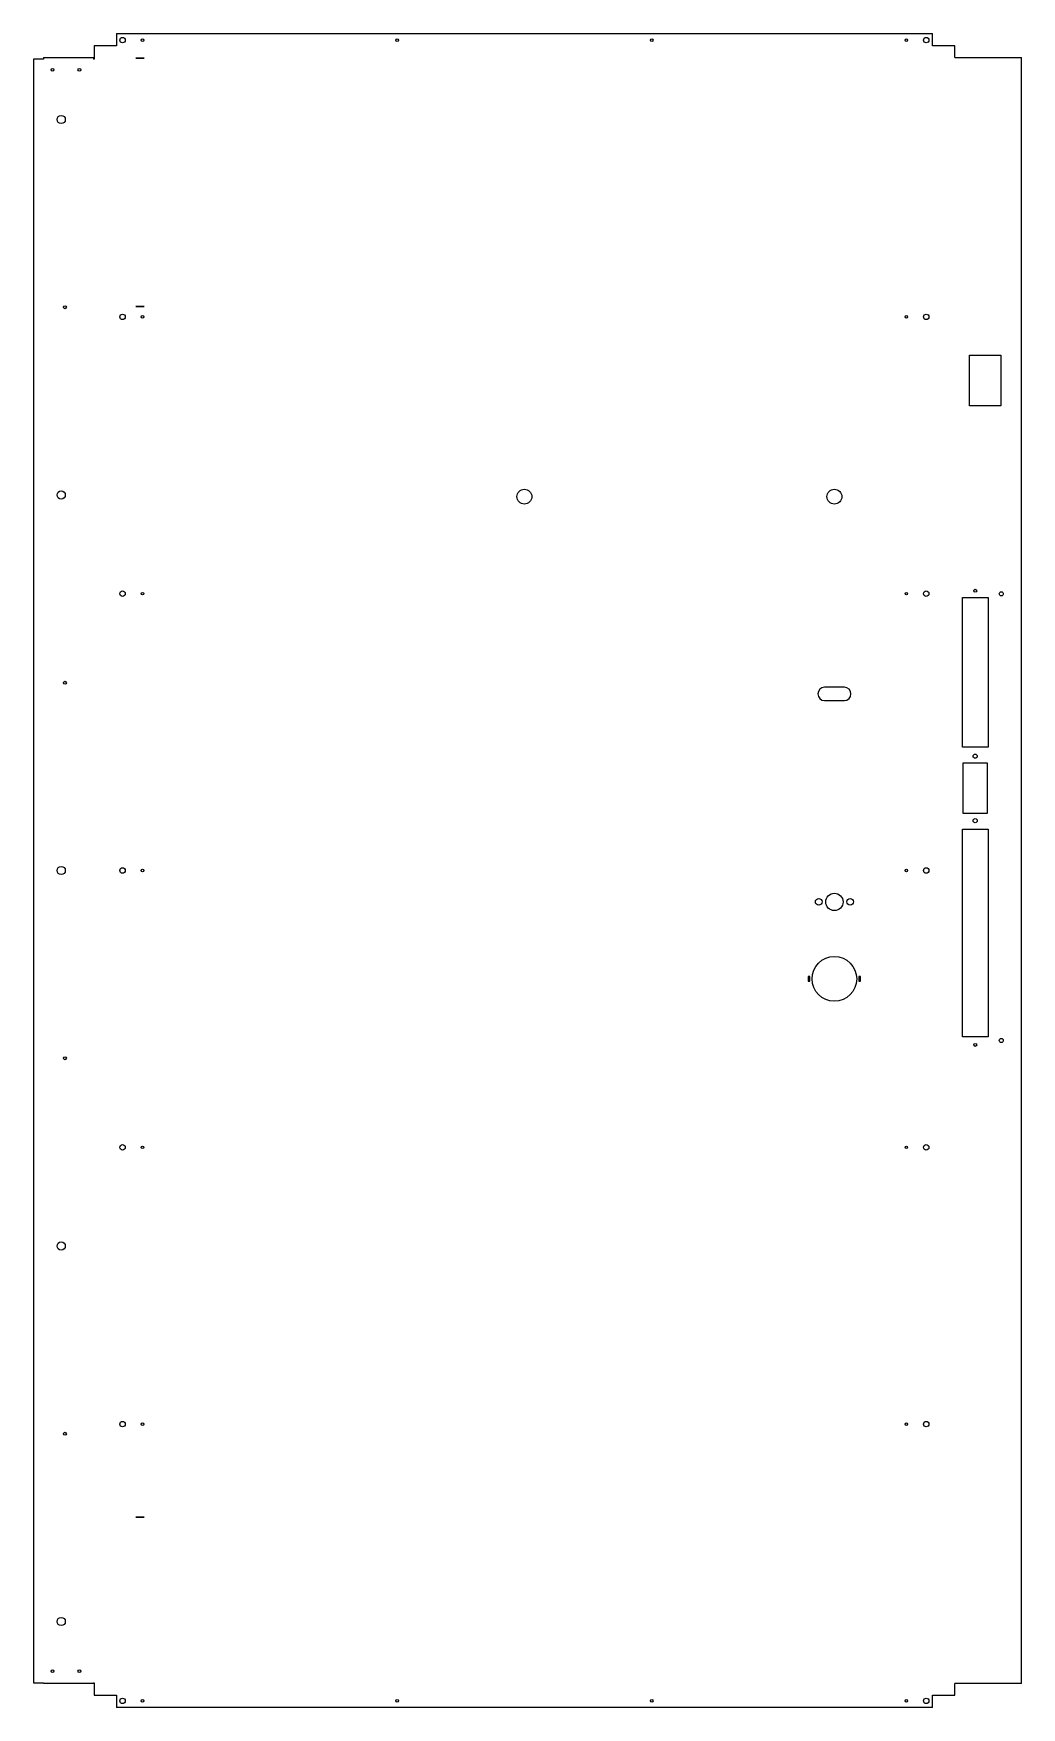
# Model space of a CAD drawing. Header units: millimetres. Extents: x -594 to 601, y -1012 to 1012.
import ezdxf

# ---------------------------------------------------------------- set-up
doc = ezdxf.new("R2010")
doc.units = ezdxf.units.MM

msp = doc.modelspace()

# ---------------------------------------------------------------- linework, layer by layer
at = {"color": 7, "linetype": 'Continuous', "lineweight": 25}
for p, q in [((-493.5, 1012), (-493.5, 997)), ((-493.5, 1012), (493.5, 1012)), ((493.5, 997), (493.5, 1012)), ((-520.6, 997), (-520.6, 981)), ((-493.5, 997), (-520.6, 997)), ((520.6, 997), (493.5, 997)), ((520.6, 983), (520.6, 997)), ((-593.8, 981), (-593.8, -982)), ((-581.8, 981), (-593.8, 981)), ((-581.8, 983), (-581.8, 981)), ((-581.8, 983), (-521.3, 983)), ((-521.3, 983), (-521.3, 981)), ((-520.6, 981), (-521.3, 981)), ((-470.1, 982), (-460, 982)), ((-470.1, 982), (-470.1, 982)), ((-460, 982), (-470.1, 982)), ((-460, 982), (-460, 982)), ((520.6, 983), (601.3, 983)), ((601.3, -983), (601.3, 983)), ((-460, 682), (-470.1, 682)), ((-470.1, 682), (-460, 682)), ((-470.1, 682), (-470.1, 682)), ((-460, 682), (-460, 682)), ((538.3, 623), (576.3, 623)), ((538.3, 562), (538.3, 623)), ((576.3, 623), (576.3, 562)), ((576.3, 562), (538.3, 562)), ((529.8, 330), (560.8, 330)), ((529.8, 149), (529.8, 330)), ((560.8, 330), (560.8, 149)), ((387, 221.5), (363, 221.5)), ((363, 205.5), (387, 205.5)), ((560.8, 149), (529.8, 149)), ((530.8, 130), (559.8, 130)), ((530.8, 69), (530.8, 130)), ((559.8, 130), (559.8, 69)), ((559.8, 69), (530.8, 69)), ((529.8, 50), (560.8, 50)), ((529.8, -201), (529.8, 50)), ((560.8, 50), (560.8, -201)), ((345.4, -128.1), (343.4, -128.1)), ((343.4, -128.1), (343.4, -133.9)), ((343.4, -133.9), (345.4, -133.9)), ((345.4, -133.9), (345.4, -128.1)), ((404.6, -128.1), (404.6, -133.9)), ((406.6, -128.1), (404.6, -128.1)), ((404.6, -133.9), (406.6, -133.9)), ((406.6, -133.9), (406.6, -128.1)), ((560.8, -201), (529.8, -201)), ((-460, -782), (-470.1, -782)), ((-470.1, -782), (-460, -782)), ((-470.1, -782), (-470.1, -782)), ((-460, -782), (-460, -782)), ((-593.8, -982), (-581.8, -982)), ((-581.8, -983), (-581.8, -982)), ((-521.3, -983), (-581.8, -983)), ((-521.3, -982), (-520.6, -982)), ((-521.3, -983), (-521.3, -982)), ((-520.6, -982), (-520.6, -997)), ((601.3, -983), (520.6, -983)), ((520.6, -997), (520.6, -983)), ((-520.6, -997), (-493.5, -997)), ((-493.5, -997), (-493.5, -1012)), ((493.5, -997), (520.6, -997)), ((493.5, -1012), (493.5, -997)), ((493.5, -1012), (-493.5, -1012))]:
    msp.add_line(p, q, dxfattribs=at)
for centre, radius in [((-486.1, 1004), 3.3), ((-462, 1004), 1.6), ((-154, 1004), 1.6), ((154, 1004), 1.6), ((462, 1004), 1.6), ((486.1, 1004), 3.3), ((-570.8, 968), 1.75), ((-538.3, 968), 1.75), ((-560.3, 908), 5), ((-555.8, 681), 1.75), ((-486.1, 669.3), 3.3), ((-462, 669.3), 1.6), ((462, 669.3), 1.6), ((486.1, 669.3), 3.3), ((-560.3, 454), 5), ((0, 452), 9), ((375, 452), 9), ((-486.1, 334.7), 3.3), ((-462, 334.7), 1.6), ((462, 334.7), 1.6), ((486.1, 334.7), 3.3), ((545.3, 338.2), 1.8), ((576.8, 334.5), 2.5), ((-555.8, 227), 1.75), ((545.3, 138.2), 2.5), ((545.3, 60.2), 2.5), ((-560.3, 0), 5), ((-486.1, 0), 3.3), ((-462, 0), 1.6), ((462, 0), 1.6), ((486.1, 0), 3.3), ((356, -38), 4), ((375, -38), 10.5), ((394, -38), 4), ((375, -131), 27), ((545.3, -210.8), 1.8), ((576.8, -205.5), 2.5), ((-555.8, -227), 1.75), ((-486.1, -334.7), 3.3), ((-462, -334.7), 1.6), ((462, -334.7), 1.6), ((486.1, -334.7), 3.3), ((-560.3, -454), 5), ((-486.1, -669.3), 3.3), ((-462, -669.3), 1.6), ((462, -669.3), 1.6), ((486.1, -669.3), 3.3), ((-555.8, -681), 1.75), ((-560.3, -908), 5), ((-570.8, -968), 1.75), ((-538.3, -968), 1.75), ((-486.1, -1004), 3.3), ((-462, -1004), 1.6), ((-154, -1004), 1.6), ((154, -1004), 1.6), ((462, -1004), 1.6), ((486.1, -1004), 3.3)]:
    msp.add_circle(centre, radius, dxfattribs=at)
for centre, start, end in [((363, 213.5), 90, 270), ((387, 213.5), 270, 90)]:
    msp.add_arc(centre, 8, start, end, dxfattribs=at)

doc.saveas('drawing.dxf')
